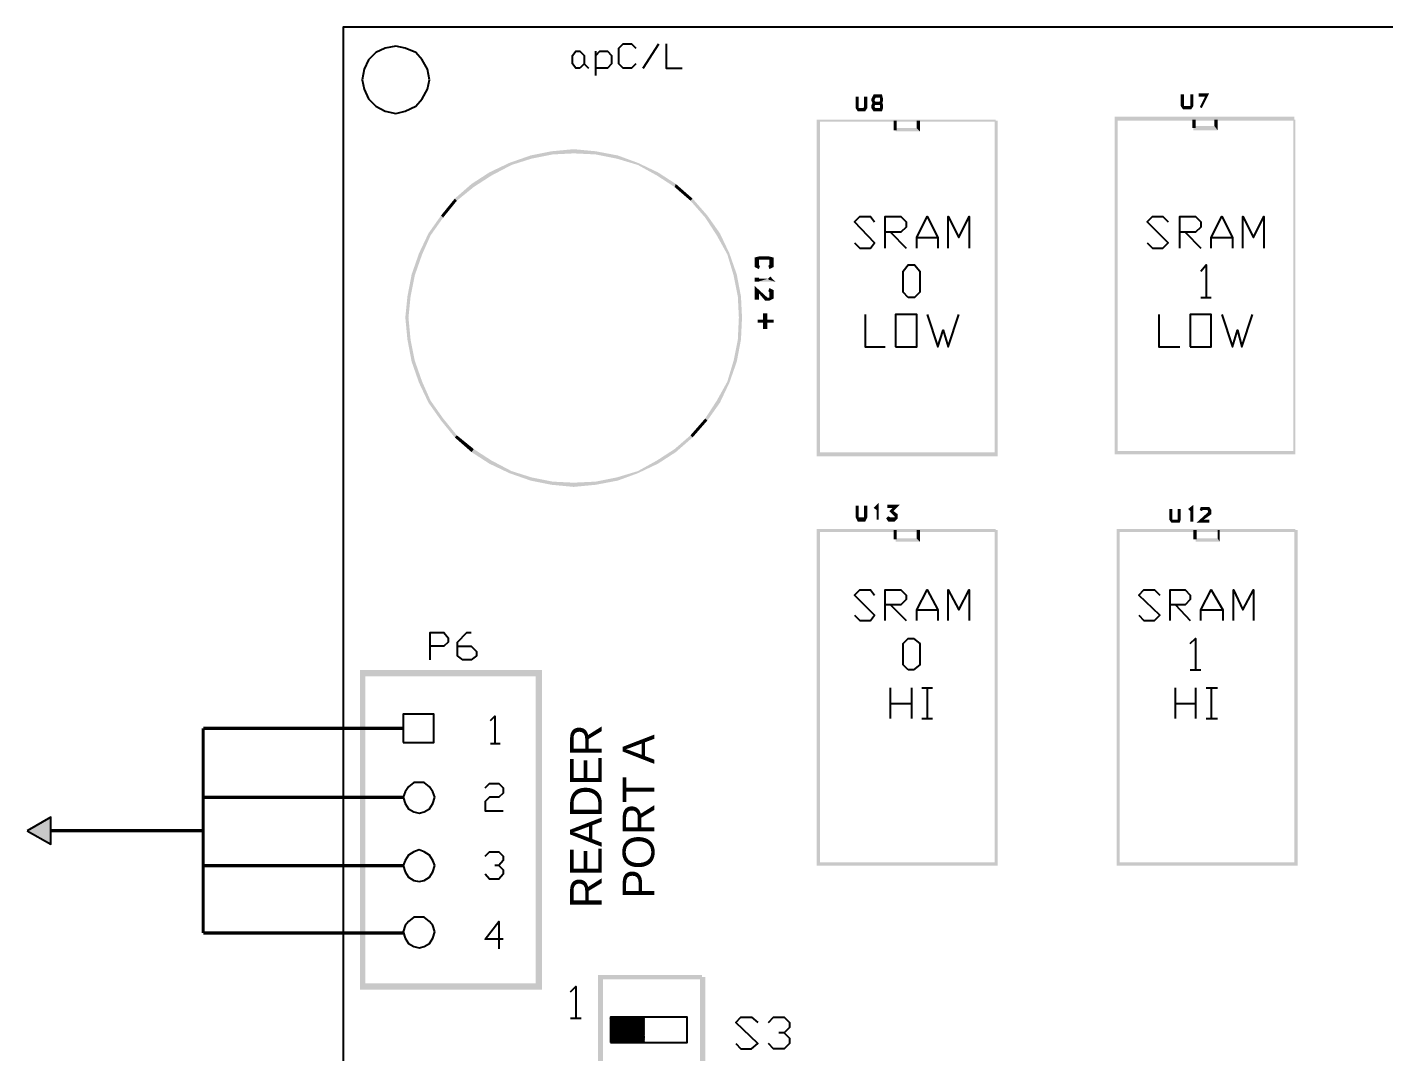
# Model space of a CAD drawing. Header units: millimetres. Extents: x 532209 to 638832, y -290618 to -196403.
# Drawn here: x 552310 to 584546, y -220753 to -196403 of the extents above; entities that cross this region are included whole.
import ezdxf
from ezdxf.enums import TextEntityAlignment as Align

# ---------------------------------------------------------------- set-up
doc = ezdxf.new("R2010")
doc.units = ezdxf.units.MM
doc.header["$LTSCALE"] = 12.5
doc.header["$MEASUREMENT"] = 0
doc.linetypes.add('HIDDEN', pattern=[0.375, 0.25, -0.125])
doc.styles.get("Standard").update_dxf_attribs({"font": 'arial.ttf'})

# ---------------------------------------------------------------- blocks, each defined once
blk = doc.blocks.new('APC L')
at = {"linetype": 'Continuous'}
for points in [[(571996, -198328), (572071, -198303), (571996, -198053)], [(572071, -198303), (571996, -198053), (572071, -198053)], [(572271, -198053), (572196, -198053), (572271, -198328)], [(572196, -198053), (572271, -198328), (572196, -198303)], [(572421, -198003), (572446, -198128), (572371, -198103)], [(572446, -198128), (572371, -198103), (572446, -198153)], [(572371, -198103), (572446, -198153), (572371, -198153)], [(572446, -198153), (572371, -198153), (572471, -198178)], [(572371, -198153), (572471, -198178), (572421, -198253)], [(572371, -198253), (572446, -198278), (572396, -198203)], [(572446, -198278), (572396, -198203), (572471, -198228)], [(572621, -198003), (572471, -198078), (572421, -198003)], [(572471, -198078), (572421, -198003), (572446, -198128)], [(572471, -198178), (572421, -198253), (572621, -198178)], [(572421, -198253), (572621, -198178), (572571, -198253)], [(572571, -198078), (572621, -198003), (572471, -198078)], [(572546, -198203), (572621, -198228), (572571, -198153)], [(572646, -198103), (572571, -198078), (572621, -198003)], [(572571, -198128), (572646, -198103), (572571, -198078)], [(572646, -198153), (572571, -198128), (572646, -198103)], [(572571, -198153), (572646, -198153), (572571, -198128)], [(572621, -198228), (572571, -198153), (572646, -198153)], [(572621, -198178), (572571, -198253), (572646, -198253)], [(579721, -198278), (579796, -198278), (579721, -198003)], [(579796, -198278), (579721, -198003), (579796, -198003)], [(580021, -198003), (579946, -198003), (580021, -198278)], [(579946, -198003), (580021, -198278), (579946, -198278)], [(580296, -198053), (580396, -197978), (580146, -198053)], [(580396, -197978), (580146, -198053), (580146, -197978)], [(580171, -198303), (580221, -198328), (580296, -198053)], [(580221, -198328), (580296, -198053), (580396, -197978)], [(572071, -198328), (571996, -198328), (572071, -198303)], [(572046, -198403), (572071, -198328), (571996, -198328)], [(572221, -198403), (572171, -198328), (572046, -198403)], [(572171, -198328), (572046, -198403), (572071, -198328)], [(572196, -198303), (572221, -198403), (572171, -198328)], [(572271, -198328), (572196, -198303), (572221, -198403)], [(572371, -198328), (572446, -198303), (572371, -198253)], [(572446, -198303), (572371, -198253), (572446, -198278)], [(572471, -198328), (572371, -198328), (572446, -198303)], [(572421, -198403), (572471, -198328), (572371, -198328)], [(572621, -198403), (572571, -198328), (572421, -198403)], [(572571, -198328), (572421, -198403), (572471, -198328)], [(572571, -198253), (572646, -198253), (572571, -198278)], [(572646, -198253), (572571, -198278), (572646, -198328)], [(572571, -198278), (572646, -198328), (572571, -198303)], [(572646, -198328), (572571, -198303), (572621, -198403)], [(572571, -198303), (572621, -198403), (572571, -198328)], [(582421, -198528), (578221, -198628), (578146, -198528)], [(578221, -198628), (578146, -198528), (578221, -206478)], [(578146, -198528), (578221, -206478), (578146, -206553)], [(582421, -198628), (582421, -198528), (578221, -198628)], [(579771, -198353), (579821, -198278), (579721, -198278)], [(579821, -198278), (579721, -198278), (579796, -198278)], [(579971, -198353), (579921, -198278), (579771, -198353)], [(579921, -198278), (579771, -198353), (579821, -198278)], [(579946, -198278), (579971, -198353), (579921, -198278)], [(580021, -198278), (579946, -198278), (579971, -198353)], [(575321, -198603), (571146, -198653), (571071, -198603)], [(571146, -198653), (571071, -198603), (571146, -206503)], [(571071, -198603), (571146, -206503), (571071, -206603)], [(575321, -198653), (575321, -198603), (571146, -198653)], [(572971, -198628), (572896, -198628), (572971, -198853)], [(572896, -198628), (572971, -198853), (572896, -198853)], [(573521, -198878), (573446, -198803), (572946, -198878)], [(573446, -198803), (572946, -198878), (572946, -198803)], [(573521, -198628), (573446, -198628), (573521, -198878)], [(573446, -198628), (573521, -198878), (573446, -198803)], [(575296, -206503), (575371, -206603), (575296, -198628)], [(575371, -206603), (575296, -198628), (575371, -198628)], [(580071, -198603), (579996, -198603), (580071, -198803)], [(579996, -198603), (580071, -198803), (579996, -198803)], [(580596, -198853), (580521, -198753), (580021, -198853)], [(580521, -198753), (580021, -198853), (580021, -198753)], [(580596, -198603), (580521, -198603), (580596, -198853)], [(580521, -198603), (580596, -198853), (580521, -198753)], [(582396, -206478), (582446, -206553), (582396, -198603)], [(582446, -206553), (582396, -198603), (582446, -198603)], [(564271, -199453), (564296, -199528), (563771, -199628)], [(564296, -199528), (563771, -199628), (563821, -199678)], [(564771, -199353), (564796, -199428), (564271, -199453)], [(564796, -199428), (564271, -199453), (564296, -199528)], [(565296, -199303), (565296, -199403), (564771, -199353)], [(565296, -199403), (564771, -199353), (564796, -199428)], [(565821, -199353), (565821, -199428), (565296, -199303)], [(565821, -199428), (565296, -199303), (565296, -199403)], [(566346, -199453), (566321, -199528), (565821, -199353)], [(566321, -199528), (565821, -199353), (565821, -199428)], [(566821, -199678), (566346, -199453), (566321, -199528)], [(566821, -199628), (566821, -199678), (566346, -199453)], [(563296, -199853), (563346, -199928), (562871, -200128)], [(563771, -199628), (563821, -199678), (563296, -199853)], [(563821, -199678), (563296, -199853), (563346, -199928)], [(567296, -199853), (567271, -199928), (566821, -199628)], [(567271, -199928), (566821, -199628), (566821, -199678)], [(567696, -200203), (567296, -199853), (567271, -199928)], [(567721, -200128), (567696, -200203), (567296, -199853)], [(562871, -200128), (562921, -200203), (562471, -200478)], [(563346, -199928), (562871, -200128), (562921, -200203)], [(568071, -200528), (567721, -200128), (567696, -200203)], [(568121, -200478), (568071, -200528), (567721, -200128)], [(562471, -200478), (562521, -200528), (562146, -200878)], [(562921, -200203), (562471, -200478), (562521, -200528)], [(568421, -200928), (568121, -200478), (568071, -200528)], [(568471, -200878), (568421, -200928), (568121, -200478)], [(562521, -200528), (562146, -200878), (562196, -200928)], [(562146, -200878), (562196, -200928), (561846, -201303)], [(562196, -200928), (561846, -201303), (561896, -201353)], [(568696, -201353), (568471, -200878), (568421, -200928)], [(568771, -201303), (568696, -201353), (568471, -200878)], [(561846, -201303), (561896, -201353), (561621, -201778)], [(561896, -201353), (561621, -201778), (561696, -201803)], [(568946, -201803), (568771, -201303), (568696, -201353)], [(568996, -201778), (568946, -201803), (568771, -201303)], [(561621, -201778), (561696, -201803), (561446, -202278)], [(569096, -202303), (568996, -201778), (568946, -201803)], [(569171, -202278), (569096, -202303), (568996, -201778)], [(561696, -201803), (561446, -202278), (561521, -202303)], [(569596, -201878), (569696, -201928), (569696, -201853)], [(569596, -202103), (569696, -202053), (569596, -201878)], [(569696, -202053), (569596, -201878), (569696, -201928)], [(569721, -202078), (569596, -202103), (569696, -202053)], [(569696, -202153), (569721, -202078), (569596, -202103)], [(569696, -201928), (569696, -201853), (569721, -201928)], [(569696, -201853), (569721, -201928), (569946, -201853)], [(569721, -201928), (569946, -201853), (569921, -201928)], [(569946, -201853), (569921, -201928), (570046, -201878)], [(569921, -201928), (570046, -201878), (569946, -201928)], [(569946, -202053), (569946, -202153), (569921, -202078)], [(570046, -201878), (569946, -201928), (570046, -202103)], [(569946, -201928), (570046, -202103), (569946, -202053)], [(570046, -202103), (569946, -202053), (569946, -202153)], [(561446, -202278), (561521, -202303), (561346, -202803)], [(561521, -202303), (561346, -202803), (561421, -202803)], [(569196, -202803), (569171, -202278), (569096, -202303)], [(569271, -202803), (569196, -202803), (569171, -202278)], [(569596, -202453), (569696, -202453), (569596, -202353)], [(569696, -202453), (569596, -202353), (569696, -202353)], [(569646, -202378), (569646, -202453), (569896, -202378)], [(569646, -202453), (569896, -202378), (570071, -202453)], [(569671, -202378), (569671, -202453), (569921, -202378)], [(569671, -202453), (569921, -202378), (570096, -202453)], [(569921, -202378), (569896, -202378), (570071, -202453)], [(569921, -202378), (569971, -202328), (570071, -202453)], [(569921, -202403), (569971, -202353), (570096, -202453)], [(569596, -202878), (569696, -202878), (569596, -202553)], [(569696, -202878), (569596, -202553), (569696, -202728)], [(569596, -202553), (569696, -202728), (569896, -202828)], [(569696, -202728), (569896, -202828), (569846, -202903)], [(570046, -202653), (569921, -202678), (569946, -202603)], [(569946, -202703), (570046, -202653), (569921, -202678)], [(570046, -202853), (569946, -202703), (570046, -202653)], [(569946, -202828), (570046, -202853), (569946, -202703)], [(561346, -202803), (561421, -202803), (561296, -203303)], [(561421, -202803), (561296, -203303), (561371, -203303)], [(569221, -203303), (569271, -202803), (569196, -202803)], [(569296, -203303), (569221, -203303), (569271, -202803)], [(569896, -202828), (569846, -202903), (569921, -202828)], [(569846, -202903), (569921, -202828), (569946, -202903)], [(569921, -202828), (569946, -202903), (569946, -202828)], [(569946, -202903), (569946, -202828), (570046, -202853)], [(561296, -203303), (561371, -203303), (561346, -203828)], [(561371, -203303), (561346, -203828), (561421, -203828)], [(569271, -203828), (569196, -203828), (569296, -203303)], [(569196, -203828), (569296, -203303), (569221, -203303)], [(570046, -203428), (570046, -203353), (569671, -203428)], [(570046, -203353), (569671, -203428), (569671, -203353)], [(569896, -203203), (569796, -203203), (569896, -203578)], [(569796, -203203), (569896, -203578), (569796, -203578)], [(561346, -203828), (561421, -203828), (561446, -204353)], [(561421, -203828), (561446, -204353), (561521, -204328)], [(569171, -204353), (569096, -204328), (569271, -203828)], [(569096, -204328), (569271, -203828), (569196, -203828)], [(561446, -204353), (561521, -204328), (561621, -204853)], [(561521, -204328), (561621, -204853), (561696, -204828)], [(568946, -204828), (569171, -204353), (569096, -204328)], [(568996, -204853), (568946, -204828), (569171, -204353)], [(561621, -204853), (561696, -204828), (561846, -205328)], [(561696, -204828), (561846, -205328), (561896, -205278)], [(568696, -205278), (568996, -204853), (568946, -204828)], [(568771, -205328), (568696, -205278), (568996, -204853)], [(561846, -205328), (561896, -205278), (562146, -205753)], [(561896, -205278), (562146, -205753), (562196, -205703)], [(568421, -205703), (568771, -205328), (568696, -205278)], [(568471, -205753), (568421, -205703), (568771, -205328)], [(562146, -205753), (562196, -205703), (562471, -206153)], [(562196, -205703), (562471, -206153), (562521, -206103)], [(568071, -206103), (568471, -205753), (568421, -205703)], [(568121, -206153), (568071, -206103), (568471, -205753)], [(562471, -206153), (562521, -206103), (562871, -206503)], [(562521, -206103), (562871, -206503), (562921, -206428)], [(567696, -206428), (568121, -206153), (568071, -206103)], [(567721, -206503), (567696, -206428), (568121, -206153)], [(562871, -206503), (562921, -206428), (563296, -206778)], [(562921, -206428), (563296, -206778), (563346, -206703)], [(567271, -206703), (567721, -206503), (567696, -206428)], [(567296, -206778), (567271, -206703), (567721, -206503)], [(571146, -206503), (571071, -206603), (575296, -206503)], [(571071, -206603), (575296, -206503), (575371, -206603)], [(578221, -206478), (578146, -206553), (582396, -206478)], [(578146, -206553), (582396, -206478), (582446, -206553)], [(563296, -206778), (563346, -206703), (563771, -207003)], [(563346, -206703), (563771, -207003), (563821, -206953)], [(566821, -206953), (567296, -206778), (567271, -206703)], [(566821, -207003), (566821, -206953), (567296, -206778)], [(563771, -207003), (563821, -206953), (564271, -207178)], [(563821, -206953), (564271, -207178), (564296, -207103)], [(564271, -207178), (564296, -207103), (564771, -207278)], [(564296, -207103), (564771, -207278), (564796, -207203)], [(564771, -207278), (564796, -207203), (565296, -207328)], [(564796, -207203), (565296, -207328), (565296, -207228)], [(565296, -207228), (565821, -207278), (565821, -207203)], [(565296, -207328), (565296, -207228), (565821, -207278)], [(565821, -207203), (566346, -207178), (566321, -207103)], [(565821, -207278), (565821, -207203), (566346, -207178)], [(566321, -207103), (566821, -207003), (566821, -206953)], [(566346, -207178), (566321, -207103), (566821, -207003)], [(571996, -208053), (572071, -208053), (571996, -207778)], [(572071, -208053), (571996, -207778), (572071, -207778)], [(572271, -207778), (572196, -207778), (572271, -208053)], [(572196, -207778), (572271, -208053), (572196, -208053)], [(572496, -207878), (572421, -207828), (572546, -207703)], [(572546, -208103), (572496, -207878), (572546, -207703)], [(572496, -208103), (572546, -208103), (572496, -207878)], [(572871, -207828), (573046, -207753), (572746, -207828)], [(573046, -207753), (572746, -207828), (572746, -207753)], [(572796, -207903), (572896, -207903), (572871, -207828)], [(572921, -208028), (572996, -207978), (572796, -207903)], [(572996, -207978), (572796, -207903), (572896, -207903)], [(572896, -207903), (572871, -207828), (573046, -207753)], [(579446, -208103), (579521, -208103), (579446, -207853)], [(579521, -208103), (579446, -207853), (579521, -207853)], [(579721, -207853), (579646, -207853), (579721, -208103)], [(579646, -207853), (579721, -208103), (579646, -208103)], [(579946, -207903), (579896, -207853), (580021, -207753)], [(580021, -208153), (579946, -207928), (580021, -207753)], [(579946, -207903), (579946, -207928), (580021, -207753)], [(580196, -207803), (580221, -207903), (580171, -207878)], [(580396, -207803), (580246, -207878), (580196, -207803)], [(580246, -207878), (580196, -207803), (580221, -207903)], [(580346, -207878), (580396, -207803), (580246, -207878)], [(580446, -207878), (580346, -207878), (580396, -207803)], [(580371, -207903), (580446, -207878), (580346, -207878)], [(580446, -207978), (580371, -207903), (580446, -207878)], [(580371, -207928), (580446, -207978), (580371, -207903)], [(572046, -208153), (572071, -208053), (571996, -208053)], [(572221, -208153), (572171, -208053), (572046, -208153)], [(572171, -208053), (572046, -208153), (572071, -208053)], [(572196, -208053), (572221, -208153), (572171, -208053)], [(572271, -208053), (572196, -208053), (572221, -208153)], [(572771, -208028), (572721, -208078), (572821, -208053)], [(572721, -208078), (572821, -208053), (572771, -208153)], [(572821, -208053), (572771, -208153), (572871, -208053)], [(572771, -208153), (572871, -208053), (572921, -208153)], [(572871, -208053), (572921, -208153), (572921, -208053)], [(572996, -208078), (572921, -208028), (572996, -207978)], [(572921, -208053), (572996, -208078), (572921, -208028)], [(572921, -208153), (572921, -208053), (572996, -208078)], [(579496, -208178), (579546, -208103), (579446, -208103)], [(579546, -208103), (579446, -208103), (579521, -208103)], [(579696, -208178), (579646, -208103), (579496, -208178)], [(579646, -208103), (579496, -208178), (579546, -208103)], [(579721, -208103), (579646, -208103), (579696, -208178)], [(579946, -208153), (580021, -208153), (579946, -207928)], [(580096, -208178), (580271, -208103), (580371, -207928)], [(580396, -208178), (580396, -208103), (580096, -208178)], [(580396, -208103), (580096, -208178), (580271, -208103)], [(580271, -208103), (580371, -207928), (580446, -207978)], [(575321, -208328), (571146, -208403), (571071, -208328)], [(571146, -208403), (571071, -208328), (571146, -216253)], [(571071, -208328), (571146, -216253), (571071, -216328)], [(575321, -208403), (575321, -208328), (571146, -208403)], [(572971, -208353), (572896, -208353), (572971, -208578)], [(572896, -208353), (572971, -208578), (572896, -208578)], [(573521, -208628), (573446, -208553), (572946, -208628)], [(573446, -208553), (572946, -208628), (572946, -208553)], [(573521, -208353), (573446, -208353), (573521, -208628)], [(573446, -208353), (573521, -208628), (573446, -208553)], [(575296, -216253), (575371, -216328), (575296, -208353)], [(575371, -216328), (575296, -208353), (575371, -208353)], [(582446, -208328), (578271, -208403), (578196, -208328)], [(578271, -208403), (578196, -208328), (578271, -216253)], [(578196, -208328), (578271, -216253), (578196, -216328)], [(582446, -208403), (582446, -208328), (578271, -208403)], [(580096, -208353), (580021, -208353), (580096, -208578)], [(580021, -208353), (580096, -208578), (580021, -208578)], [(580646, -208628), (580596, -208553), (580071, -208628)], [(580596, -208553), (580071, -208628), (580071, -208553)], [(580646, -208353), (580596, -208353), (580646, -208628)], [(580596, -208353), (580646, -208628), (580596, -208553)], [(582421, -216253), (582496, -216328), (582421, -208353)], [(582496, -216328), (582421, -208353), (582496, -208353)], [(564546, -211678), (560346, -211828), (560221, -211678)], [(560346, -211828), (560221, -211678), (560346, -219128)], [(560221, -211678), (560346, -219128), (560221, -219278)], [(564396, -211828), (564546, -211678), (560346, -211828)], [(564546, -219278), (564396, -211828), (564546, -211678)], [(564396, -219128), (564546, -219278), (564396, -211828)], [(571146, -216253), (571071, -216328), (575296, -216253)], [(571071, -216328), (575296, -216253), (575371, -216328)], [(578271, -216253), (578196, -216328), (582421, -216253)], [(578196, -216328), (582421, -216253), (582496, -216328)], [(560346, -219128), (560221, -219278), (564396, -219128)], [(560221, -219278), (564396, -219128), (564546, -219278)], [(568346, -218928), (565996, -219028), (565871, -218928)], [(565996, -219028), (565871, -218928), (565996, -223103)], [(565871, -218928), (565996, -223103), (565871, -223228)], [(568346, -219028), (568346, -218928), (565996, -219028)], [(568296, -223103), (568421, -223228), (568296, -218978)], [(568421, -223228), (568296, -218978), (568421, -218978)]]:
    blk.add_hatch(color=256, dxfattribs=at).paths.add_polyline_path(points)
h = blk.add_hatch(color=256)
h.dxf.hatch_style = 1
h.paths.add_polyline_path([(552310, -215497), (552871, -215821), (552871, -215173)])
for points in [[(559821, -268153), (611071, -268153), (611071, -196403), (559821, -196403), (559821, -268153)], [(561871, -197653), (561821, -197403), (561696, -197178), (561546, -197003), (561296, -196903), (561071, -196853), (560821, -196903), (560596, -197003), (560421, -197178), (560321, -197403), (560271, -197653), (560321, -197878), (560421, -198103), (560596, -198278), (560821, -198403), (561071, -198453), (561296, -198403), (561546, -198278), (561696, -198103), (561821, -197878), (561871, -197653)], [(566771, -197278), (566671, -197378), (566471, -197378), (566371, -197278), (566371, -196903), (566471, -196803), (566671, -196803), (566771, -196903)], [(566946, -197378), (567321, -196803)], [(567496, -196803), (567496, -197378), (567871, -197378)], [(565446, -197378), (565346, -197378), (565271, -197278), (565271, -197078), (565346, -196978), (565446, -196978), (565546, -197078), (565546, -197278), (565446, -197378)], [(565546, -197278), (565646, -197378)], [(565821, -197553), (565821, -196978)], [(565821, -197078), (565921, -196978), (566096, -196978), (566196, -197078), (566196, -197278), (566096, -197378), (565821, -197378)], [(571971, -201528), (572096, -201653), (572346, -201653), (572446, -201528), (571971, -201028), (572096, -200903), (572346, -200903), (572446, -201028)], [(572696, -201653), (572696, -200903), (573071, -200903), (573196, -201028), (573196, -201153), (573071, -201278), (572696, -201278)], [(573446, -201653), (573446, -201403), (573696, -200903), (573946, -201403), (573946, -201653)], [(574196, -201653), (574196, -200903), (574446, -201403), (574696, -200903), (574696, -201653)], [(578921, -201528), (579046, -201653), (579296, -201653), (579421, -201528), (578921, -201028), (579046, -200903), (579296, -200903), (579421, -201028)], [(579696, -201653), (579696, -200903), (580071, -200903), (580196, -201028), (580196, -201153), (580071, -201278), (579696, -201278)], [(580446, -201653), (580446, -201403), (580696, -200903), (580946, -201403), (580946, -201653)], [(581196, -201653), (581196, -200903), (581446, -201403), (581696, -200903), (581696, -201653)], [(572821, -201278), (573196, -201653)], [(573446, -201403), (573946, -201403)], [(579821, -201278), (580196, -201653)], [(580446, -201403), (580946, -201403)], [(573246, -202828), (573121, -202703), (573121, -202203), (573246, -202053), (573396, -202053), (573521, -202203), (573521, -202703), (573396, -202828), (573246, -202828)], [(580196, -202203), (580321, -202053), (580321, -202828)], [(580196, -202828), (580446, -202828)], [(572221, -203228), (572221, -204003), (572696, -204003)], [(572946, -204003), (573446, -204003), (573446, -203228), (572946, -203228), (572946, -204003)], [(573696, -203228), (573946, -204003), (574071, -203603), (574196, -204003), (574446, -203228)], [(579196, -203228), (579196, -204003), (579696, -204003)], [(579946, -204003), (580446, -204003), (580446, -203228), (579946, -203228), (579946, -204003)], [(580696, -203228), (580946, -204003), (581071, -203603), (581171, -204003), (581421, -203228)], [(571971, -210378), (572096, -210503), (572346, -210503), (572446, -210378), (571971, -209903), (572096, -209778), (572346, -209778), (572446, -209903)], [(572696, -210503), (572696, -209778), (573071, -209778), (573196, -209903), (573196, -210003), (573071, -210128), (572696, -210128)], [(573446, -210503), (573446, -210253), (573696, -209778), (573946, -210253), (573946, -210503)], [(574196, -210503), (574196, -209778), (574446, -210253), (574696, -209778), (574696, -210503)], [(578721, -210378), (578846, -210503), (579096, -210503), (579221, -210378), (578721, -209903), (578846, -209778), (579096, -209778), (579221, -209903)], [(579471, -210503), (579471, -209778), (579821, -209778), (579946, -209903), (579946, -210003), (579821, -210128), (579471, -210128)], [(580196, -210503), (580196, -210253), (580446, -209778), (580721, -210253), (580721, -210503)], [(580971, -210503), (580971, -209778), (581196, -210253), (581446, -209778), (581446, -210503)], [(572821, -210128), (573196, -210503)], [(579596, -210128), (579946, -210503)], [(573446, -210253), (573946, -210253)], [(580196, -210253), (580721, -210253)], [(561885, -211439), (561885, -210789), (562210, -210789), (562310, -210914), (562310, -211014), (562210, -211114), (561885, -211114)], [(562535, -211114), (562860, -211114), (562985, -211239), (562985, -211339), (562860, -211439), (562660, -211439), (562535, -211339), (562535, -211014), (562760, -210789), (562860, -210789)], [(573246, -211678), (573121, -211553), (573121, -211053), (573246, -210928), (573371, -210928), (573521, -211053), (573521, -211553), (573371, -211678), (573246, -211678)], [(579946, -211053), (580071, -210928), (580071, -211678)], [(579946, -211678), (580196, -211678)], [(572821, -212828), (572821, -212103)], [(573321, -212103), (573321, -212828)], [(573571, -212103), (573821, -212103)], [(573696, -212103), (573696, -212828)], [(579596, -212828), (579596, -212103)], [(580071, -212103), (580071, -212828)], [(580321, -212103), (580596, -212103)], [(580446, -212103), (580446, -212828)], [(561246, -213403), (561971, -213403), (561971, -212728), (561246, -212728), (561246, -213403)], [(572821, -212478), (573321, -212478)], [(579596, -212478), (580071, -212478)], [(563321, -212878), (563421, -212778), (563421, -213428)], [(573571, -212828), (573821, -212828)], [(580321, -212828), (580596, -212828)], [(563321, -213428), (563546, -213428)], [(561996, -214703), (561946, -214578), (561871, -214453), (561746, -214353), (561621, -214353), (561496, -214353), (561371, -214453), (561296, -214578), (561246, -214703), (561296, -214853), (561371, -214978), (561496, -215053), (561621, -215078), (561746, -215053), (561871, -214978), (561946, -214853), (561996, -214703)], [(563196, -214478), (563296, -214378), (563521, -214378), (563621, -214478), (563621, -214603), (563521, -214703), (563296, -214703), (563196, -214803), (563196, -215028), (563621, -215028)], [(561996, -216328), (561946, -216203), (561871, -216078), (561746, -216003), (561621, -215953), (561496, -216003), (561371, -216078), (561296, -216203), (561246, -216328), (561296, -216478), (561371, -216603), (561496, -216678), (561621, -216703), (561746, -216678), (561871, -216603), (561946, -216478), (561996, -216328)], [(563196, -216103), (563296, -216003), (563521, -216003), (563621, -216103), (563621, -216203), (563521, -216328), (563421, -216328)], [(563521, -216328), (563621, -216428), (563621, -216528), (563521, -216653), (563296, -216653), (563196, -216528)], [(561996, -217903), (561946, -217753), (561871, -217653), (561746, -217553), (561621, -217553), (561496, -217553), (561371, -217653), (561296, -217753), (561246, -217903), (561296, -218053), (561371, -218178), (561496, -218253), (561621, -218278), (561746, -218253), (561871, -218178), (561946, -218053), (561996, -217903)], [(563621, -218078), (563196, -218078), (563521, -217653), (563521, -218303)], [(565221, -219328), (565346, -219203), (565346, -219953)], [(565221, -219953), (565471, -219953)], [(566171, -220528), (567996, -220528), (567996, -219928), (566171, -219928), (566171, -220528)], [(566771, -219928), (566171, -220528)], [(566171, -220528), (566746, -219928), (566171, -220503)], [(566721, -219928), (566171, -220478)], [(566696, -219928), (566171, -220453)], [(566696, -219928), (566171, -220453)], [(566671, -219928), (566171, -220428)], [(566646, -219928), (566171, -220403)], [(566646, -219928), (566171, -220378)], [(566621, -219928), (566171, -220378), (566596, -219928)], [(566571, -219928), (566171, -220353)], [(566571, -219928), (566171, -220328)], [(566171, -220328), (566546, -219928), (566171, -220303)], [(566521, -219928), (566171, -220278)], [(566521, -219928), (566171, -220253)], [(566496, -219928), (566171, -220253)], [(566471, -219928), (566171, -220228)], [(566446, -219928), (566171, -220203)], [(566446, -219928), (566171, -220203)], [(566421, -219928), (566171, -220178), (566396, -219928)], [(566371, -219928), (566171, -220153)], [(566371, -219928), (566171, -220128)], [(566171, -220128), (566346, -219928), (566171, -220103)], [(566321, -219928), (566171, -220078)], [(566321, -219928), (566171, -220078)], [(566296, -219928), (566171, -220053)], [(566271, -219928), (566171, -220028)], [(566246, -219928), (566171, -220003)], [(566246, -219928), (566171, -220003)], [(566221, -219928), (566171, -219978), (566196, -219928)], [(566196, -219928), (566171, -219953)], [(566171, -219928), (566771, -220528)], [(566171, -219953), (566746, -220528)], [(566171, -219978), (566721, -220528)], [(566171, -220003), (566696, -220528)], [(566171, -220003), (566696, -220528), (566171, -220028), (566671, -220528)], [(566171, -220053), (566646, -220528)], [(566171, -220078), (566646, -220528)], [(566171, -220078), (566621, -220528)], [(566171, -220103), (566596, -220528)], [(566171, -220128), (566571, -220528)], [(566171, -220128), (566571, -220528)], [(566171, -220153), (566546, -220528)], [(566796, -219928), (566196, -220528)], [(566771, -219928), (566196, -220528)], [(566196, -219928), (566796, -220528)], [(566196, -219928), (566771, -220528)], [(566821, -219928), (566221, -220528)], [(566221, -219928), (566821, -220528)], [(566846, -219928), (566246, -220528)], [(566821, -219928), (566246, -220528)], [(566246, -219928), (566846, -220528)], [(566246, -219928), (566821, -220528)], [(566871, -219928), (566271, -220528)], [(566271, -219928), (566871, -220528)], [(566896, -219928), (566296, -220528)], [(566296, -219928), (566896, -220528), (566321, -219928), (566896, -220528)], [(566896, -219928), (566321, -220528)], [(566921, -219928), (566321, -220528)], [(566321, -219928), (566921, -220528)], [(566346, -220528), (566946, -219928), (566371, -220528), (566971, -219928)], [(566346, -219928), (566946, -220528)], [(566371, -219928), (566971, -220528)], [(566371, -219928), (566971, -220528)], [(566971, -219953), (566371, -220528)], [(566396, -219928), (566971, -220503)], [(566971, -219978), (566396, -220528)], [(566421, -219928), (566971, -220478)], [(566421, -220528), (566971, -220003), (566446, -220528)], [(566446, -219928), (566971, -220453)], [(566446, -219928), (566971, -220453)], [(566971, -220003), (566446, -220528)], [(566471, -219928), (566971, -220428)], [(566971, -220028), (566471, -220528)], [(566496, -219928), (566971, -220403), (566521, -219928), (566971, -220378)], [(566971, -220053), (566496, -220528)], [(566521, -219928), (566971, -220378)], [(566971, -220078), (566521, -220528)], [(566971, -220078), (566521, -220528)], [(566546, -219928), (566971, -220353)], [(566971, -220103), (566546, -220528)], [(566571, -219928), (566971, -220328)], [(566571, -219928), (566971, -220328)], [(566971, -220128), (566571, -220528), (566971, -220128)], [(566971, -220153), (566571, -220528)], [(566596, -219928), (566971, -220303)], [(566621, -219928), (566971, -220278)], [(566646, -219928), (566971, -220253)], [(566646, -219928), (566971, -220253)], [(566671, -219928), (566971, -220228)], [(566696, -219928), (566971, -220203), (566696, -219928), (566971, -220203)], [(566721, -219928), (566971, -220178)], [(566746, -219928), (566971, -220153)], [(566771, -219928), (566971, -220128)], [(566771, -219928), (566971, -220128)], [(566796, -219928), (566971, -220103)], [(566821, -219928), (566971, -220078)], [(566821, -219928), (566971, -220078)], [(566846, -219928), (566971, -220053)], [(566871, -219928), (566971, -220028)], [(566896, -219928), (566971, -220003), (566896, -219928), (566971, -220003)], [(566921, -219928), (566971, -219978)], [(566946, -219928), (566971, -219953)], [(566971, -219928), (566971, -219928)], [(569146, -220553), (569271, -220678), (569521, -220678), (569671, -220553), (569146, -220053), (569271, -219928), (569521, -219928), (569671, -220053)], [(569921, -220053), (570046, -219928), (570296, -219928), (570421, -220053), (570421, -220178), (570296, -220303), (570171, -220303)], [(566171, -220178), (566521, -220528)], [(566171, -220203), (566521, -220528)], [(566171, -220203), (566496, -220528), (566171, -220228), (566471, -220528)], [(566171, -220253), (566446, -220528)], [(566171, -220253), (566446, -220528)], [(566171, -220278), (566421, -220528)], [(566171, -220303), (566396, -220528)], [(566171, -220328), (566371, -220528)], [(566171, -220328), (566371, -220528)], [(566171, -220353), (566346, -220528)], [(566171, -220378), (566321, -220528)], [(566171, -220378), (566321, -220528)], [(566171, -220403), (566296, -220528), (566171, -220428), (566271, -220528)], [(566171, -220453), (566246, -220528)], [(566171, -220453), (566246, -220528)], [(566171, -220478), (566221, -220528)], [(566971, -220178), (566596, -220528)], [(566621, -220528), (566971, -220203), (566646, -220528)], [(566971, -220203), (566646, -220528)], [(566971, -220228), (566671, -220528)], [(566971, -220253), (566696, -220528)], [(566971, -220253), (566696, -220528)], [(566971, -220278), (566721, -220528)], [(566971, -220303), (566746, -220528)], [(566971, -220328), (566771, -220528), (566971, -220328)], [(566971, -220353), (566771, -220528)], [(566971, -220378), (566796, -220528)], [(566821, -220528), (566971, -220378), (566821, -220528)], [(566971, -220403), (566846, -220528)], [(566971, -220428), (566871, -220528)], [(566971, -220453), (566896, -220528)], [(566971, -220453), (566896, -220528)], [(566971, -220478), (566921, -220528)], [(570296, -220303), (570421, -220428), (570421, -220553), (570296, -220678), (570046, -220678), (569921, -220553)], [(566171, -220503), (566196, -220528)], [(566171, -220528), (566196, -220528)], [(566971, -220503), (566946, -220528)], [(566971, -220528), (566971, -220528)]]:
    blk.add_lwpolyline(points, dxfattribs=at)
at = {"linetype": 'HIDDEN', "const_width": 75}
for points in [[(561246, -213066), (556493, -213066)], [(556493, -213066), (556493, -217928)], [(561246, -214703), (556493, -214703)], [(556493, -215497), (552871, -215497)], [(561246, -216328), (556493, -216328)], [(561246, -217928), (556493, -217928)]]:
    blk.add_lwpolyline(points, dxfattribs=at)
blk.add_lwpolyline([(552310, -215497), (552871, -215821), (552871, -215173)], close=True)
at = {"insert": (565211, -219328), "char_height": 750, "attachment_point": 1, "rotation": 90}
blk.add_mtext_dynamic_manual_height_columns('\\pi1990.5;READER \\P\\pi2215.3;PORT A', width=8251.75, gutter_width=11.2, heights=[0], dxfattribs=at)
for tag, p in [('POWER', (619828, -213872)), ('READER_1', (532807, -215497)), ('RS485_1', (619828, -222372)), ('READER_2', (532807, -226572)), ('RS485_2', (619828, -235172)), ('INPUT_2', (619828, -252947)), ('OUTPUT_2', (619828, -259722))]:
    blk.add_attdef(tag, text='', height=450).set_placement(p, align=Align.MIDDLE_LEFT)
for tag, p in [('OUTPUT_1', (565821, -271614)), ('INPUT_1', (571646, -271614))]:
    blk.add_attdef(tag, text='', height=450, rotation=270).set_placement(p, align=Align.MIDDLE_LEFT)

msp = doc.modelspace()

# ---------------------------------------------------------------- block references
msp.add_blockref('APC L', (0, 0))

doc.saveas('drawing.dxf')
